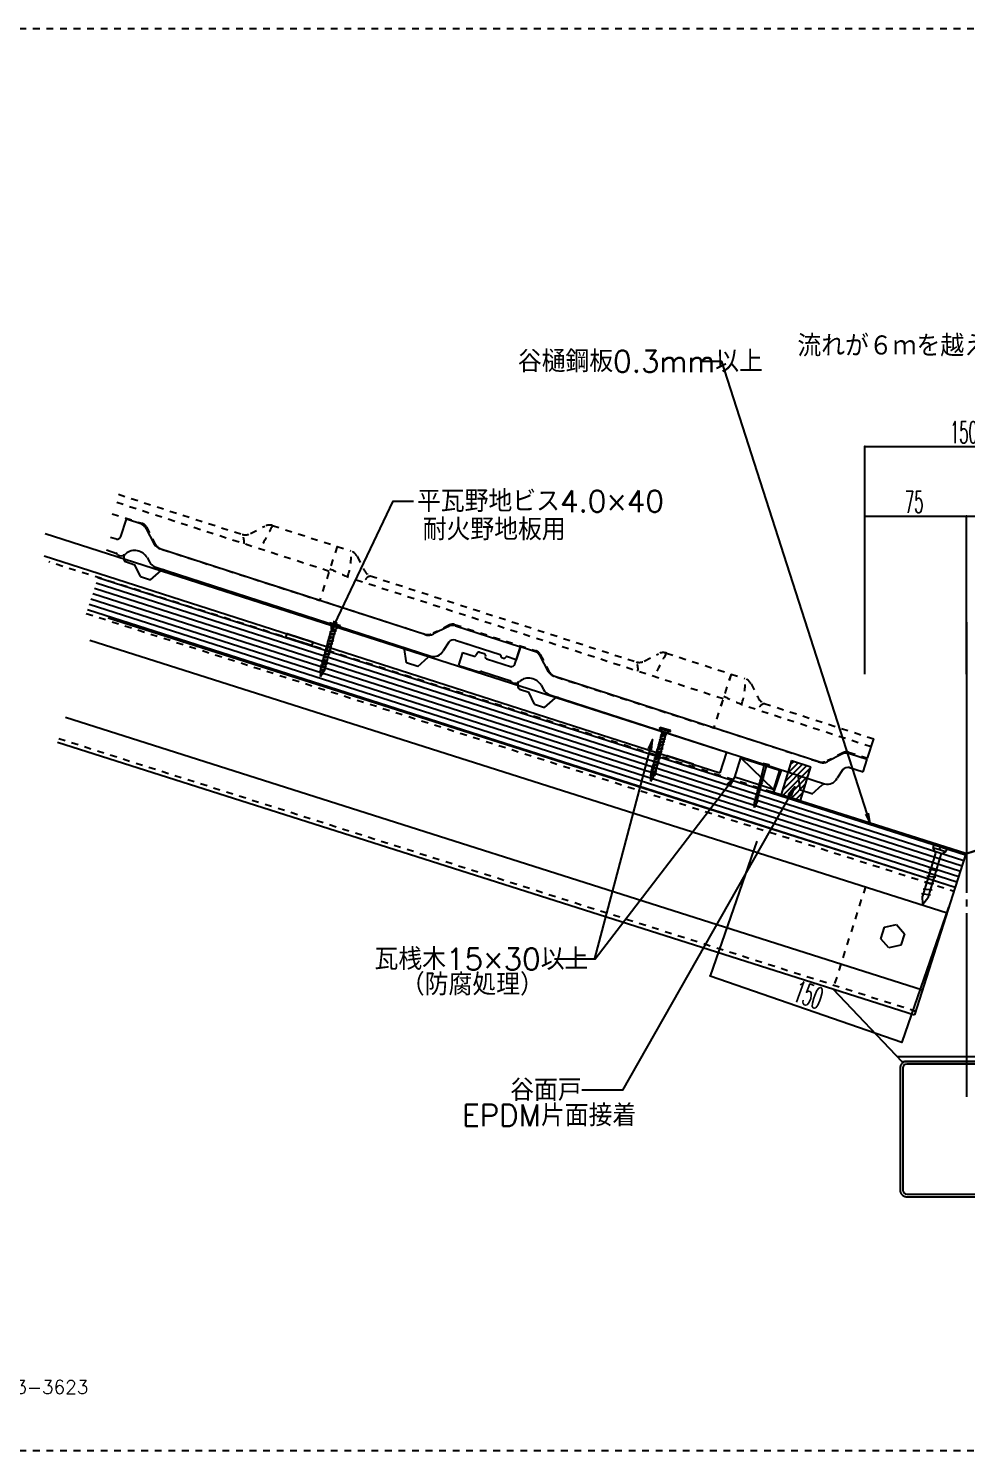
# Model space of a CAD drawing. Extents: x -1727 to 4652, y -2317 to 2357.
# Drawn here: x 1500 to 2193, y -1050 to 0 of the extents above; entities that cross this region are included whole.
import ezdxf

# ---------------------------------------------------------------- set-up
doc = ezdxf.new("R2010")
doc.units = 0
doc.header["$LTSCALE"] = 5
for name, pattern in [('DASHDOT', [43, 40, -1, 1, -1]), ('DASHED2', [3, 2, -1]), ('DOT', [2, 1, -1])]:
    doc.linetypes.add(name, pattern=pattern)
for name, color, linetype in [('0-0', 7, 'CONTINUOUS'), ('0-1', 7, 'CONTINUOUS'), ('0-2', 7, 'CONTINUOUS'), ('0-3', 7, 'CONTINUOUS'), ('0-4', 7, 'CONTINUOUS'), ('0-A', 7, 'CONTINUOUS')]:
    doc.layers.add(name, color=color, linetype=linetype)
doc.styles.get("Standard").update_dxf_attribs({"font": 'txt.shx', "bigfont": 'extfont.shx'})

# ---------------------------------------------------------------- blocks, each defined once
blk = doc.blocks.new('H3')
at = {"layer": '0-1', "color": 7, "linetype": 'CONTINUOUS'}
for p, q in [((2056.9409, -562.1012), (2074.813, -544.2291)), ((2057.1906, -566.0941), (2077.6377, -545.647)), ((2058.8011, -555.9983), (2071.6059, -543.1936)), ((2060.6614, -549.8954), (2068.3987, -542.1581)), ((2062.5216, -543.7926), (2065.1916, -541.1226)), ((2060.4422, -567.0852), (2075.7775, -551.7499)), ((2063.6937, -568.0763), (2073.9172, -557.8528)), ((2066.9452, -569.0674), (2072.057, -563.9557))]:
    blk.add_line(p, q, dxfattribs=at)

msp = doc.modelspace()

# ---------------------------------------------------------------- linework, layer by layer
at = {"layer": '0-1', "color": 3, "linetype": 'CONTINUOUS'}
for p, q in [((1512.1914, -372.8799), (2015.5015, -534.4422)), ((1511.4583, -389.4525), (2010.5868, -549.6683)), ((2015.5265, -534.3642), (2010.6117, -549.5906))]:
    msp.add_line(p, q, dxfattribs=at)
at = {"layer": '0-1', "color": 7, "linetype": 'DOT'}
msp.add_line((2192.2194, -609.3855), (1514.8938, -393.8757), dxfattribs=at)
at = {"layer": '0-1', "color": 4, "linetype": 'CONTINUOUS'}
for p, q in [((1722.1772, -438.9728), (1721.9911, -439.6512)), ((1721.9911, -439.6512), (1730.0355, -441.8576)), ((1730.2216, -441.1791), (1722.1772, -438.9728)), ((1721.4712, -451.8711), (1721.9453, -450.1425)), ((1725.7123, -449.547), (1721.5032, -449.6952)), ((1721.9453, -450.1425), (1721.5032, -449.6952)), ((1722.1357, -449.4481), (1722.6098, -447.7194)), ((1726.3769, -447.124), (1722.1678, -447.2722)), ((1722.6098, -447.7194), (1722.1678, -447.2722)), ((1722.8003, -447.025), (1723.2744, -445.2964)), ((1727.0415, -444.701), (1722.8324, -444.8492)), ((1723.2744, -445.2964), (1722.8324, -444.8492)), ((1723.7647, -443.2155), (1723.3796, -444.6197)), ((1726.6917, -444.0183), (1723.7647, -443.2155)), ((1724.6057, -451.5227), (1725.0628, -449.8565)), ((1725.2703, -449.0997), (1725.7273, -447.4334)), ((1725.2703, -449.0997), (1725.7123, -449.547)), ((1725.9349, -446.6767), (1726.3919, -445.0104)), ((1725.9349, -446.6767), (1726.3769, -447.124)), ((1726.5995, -444.2537), (1727.0415, -444.701)), ((1726.6917, -444.0183), (1726.6211, -444.2756)), ((1730.0355, -441.8576), (1730.2216, -441.1791)), ((1722.3895, -461.6621), (1718.1804, -461.8103)), ((1718.6224, -462.2575), (1718.1804, -461.8103)), ((1718.8129, -461.5631), (1719.287, -459.8345)), ((1723.0541, -459.2391), (1718.845, -459.3873)), ((1719.287, -459.8345), (1718.845, -459.3873)), ((1719.4774, -459.1401), (1719.9516, -457.4115)), ((1723.7186, -456.816), (1719.5095, -456.9642)), ((1719.9516, -457.4115), (1719.5095, -456.9642)), ((1720.142, -456.7171), (1720.6161, -454.9885)), ((1724.3832, -454.393), (1720.1741, -454.5412)), ((1720.6161, -454.9885), (1720.1741, -454.5412)), ((1720.8066, -454.2941), (1721.2807, -452.5655)), ((1725.0478, -451.97), (1720.8387, -452.1182)), ((1721.2807, -452.5655), (1720.8387, -452.1182)), ((1721.2829, -463.6378), (1721.7399, -461.9715)), ((1721.9475, -461.2148), (1722.4045, -459.5485)), ((1721.9475, -461.2148), (1722.3895, -461.6621)), ((1722.612, -458.7918), (1723.069, -457.1255)), ((1722.612, -458.7918), (1723.0541, -459.2391)), ((1723.2766, -456.3688), (1723.7336, -454.7025)), ((1723.2766, -456.3688), (1723.7186, -456.816)), ((1723.9412, -453.9458), (1724.3982, -452.2795)), ((1723.9412, -453.9458), (1724.3832, -454.393)), ((1724.6057, -451.5227), (1725.0478, -451.97)), ((1719.7312, -471.3541), (1715.5221, -471.5023)), ((1715.9641, -471.9496), (1715.5221, -471.5023)), ((1715.8076, -472.5204), (1715.9641, -471.9496)), ((1716.1546, -471.2552), (1716.6287, -469.5266)), ((1720.3958, -468.9311), (1716.1867, -469.0793)), ((1716.6287, -469.5266), (1716.1867, -469.0793)), ((1716.8192, -468.8322), (1717.2933, -467.1036)), ((1721.0603, -466.5081), (1716.8512, -466.6563)), ((1717.2933, -467.1036), (1716.8512, -466.6563)), ((1717.4837, -466.4092), (1717.9578, -464.6806)), ((1721.7249, -464.0851), (1717.5158, -464.2333)), ((1717.9578, -464.6806), (1717.5158, -464.2333)), ((1718.1483, -463.9862), (1718.6224, -462.2575)), ((1718.6246, -473.3299), (1719.0816, -471.6636)), ((1719.2892, -470.9069), (1719.7462, -469.2406)), ((1719.2892, -470.9069), (1719.7312, -471.3541)), ((1719.9537, -468.4838), (1720.4108, -466.8176)), ((1719.9537, -468.4838), (1720.3958, -468.9311)), ((1720.6183, -466.0608), (1721.0753, -464.3946)), ((1720.6183, -466.0608), (1721.0603, -466.5081)), ((1721.2829, -463.6378), (1721.7249, -464.0851)), ((1719.0666, -473.7771), (1715.0552, -473.8675)), ((1715.7649, -474.3469), (1715.0552, -473.8675)), ((1717.4222, -476.2654), (1715.1717, -476.2744)), ((1715.7195, -476.5138), (1715.1717, -476.2744)), ((1715.6662, -478.5761), (1716.837, -476.4929)), ((1715.6662, -478.5761), (1715.7144, -476.5115)), ((1715.7245, -476.0759), (1715.7663, -474.3418)), ((1715.7822, -473.6064), (1715.8076, -472.5204)), ((1717.0948, -476.0342), (1718.1885, -474.0883)), ((1718.6246, -473.3299), (1719.0666, -473.7771)), ((1966.1213, -516.2033), (1965.9353, -516.8818)), ((1965.9353, -516.8818), (1973.9797, -519.0882)), ((1966.0799, -526.6786), (1966.554, -524.95)), ((1970.3211, -524.3546), (1966.112, -524.5028)), ((1966.554, -524.95), (1966.112, -524.5028)), ((1974.1658, -518.4097), (1966.1213, -516.2033)), ((1966.7445, -524.2556), (1967.2186, -522.527)), ((1970.9857, -521.9315), (1966.7765, -522.0797)), ((1967.2186, -522.527), (1966.7765, -522.0797)), ((1967.7089, -520.4461), (1967.3237, -521.8503)), ((1970.6359, -521.2489), (1967.7089, -520.4461)), ((1969.2145, -526.3303), (1969.6715, -524.664)), ((1969.879, -523.9073), (1970.3361, -522.241)), ((1969.879, -523.9073), (1970.3211, -524.3546)), ((1970.5436, -521.4843), (1970.9857, -521.9315)), ((1970.6359, -521.2489), (1970.5653, -521.5062)), ((1973.9797, -519.0882), (1974.1658, -518.4097)), ((1963.4216, -536.3707), (1963.8957, -534.6421)), ((1967.6628, -534.0466), (1963.4537, -534.1948)), ((1963.8957, -534.6421), (1963.4537, -534.1948)), ((1964.0862, -533.9477), (1964.5603, -532.2191)), ((1968.3274, -531.6236), (1964.1183, -531.7718)), ((1964.5603, -532.2191), (1964.1183, -531.7718)), ((1964.7507, -531.5247), (1965.2249, -529.7961)), ((1968.9919, -529.2006), (1964.7828, -529.3488)), ((1965.2249, -529.7961), (1964.7828, -529.3488)), ((1965.4153, -529.1017), (1965.8894, -527.373)), ((1969.6565, -526.7776), (1965.4474, -526.9258)), ((1965.8894, -527.373), (1965.4474, -526.9258)), ((1966.5562, -536.0224), (1967.0132, -534.3561)), ((1967.2208, -533.5994), (1967.6778, -531.9331)), ((1967.2208, -533.5994), (1967.6628, -534.0466)), ((1967.8853, -531.1763), (1968.3424, -529.5101)), ((1967.8853, -531.1763), (1968.3274, -531.6236)), ((1968.5499, -528.7533), (1969.0069, -527.087)), ((1968.5499, -528.7533), (1968.9919, -529.2006)), ((1969.2145, -526.3303), (1969.6565, -526.7776)), ((1960.7633, -546.0628), (1961.2374, -544.3341)), ((1965.0045, -543.7387), (1960.7954, -543.8869)), ((1961.2374, -544.3341), (1960.7954, -543.8869)), ((1961.4279, -543.6398), (1961.902, -541.9111)), ((1965.6691, -541.3157), (1961.46, -541.4639)), ((1961.902, -541.9111), (1961.46, -541.4639)), ((1962.0925, -541.2167), (1962.5666, -539.4881)), ((1966.3337, -538.8927), (1962.1245, -539.0408)), ((1962.5666, -539.4881), (1962.1245, -539.0408)), ((1962.757, -538.7937), (1963.2311, -537.0651)), ((1966.9982, -536.4696), (1962.7891, -536.6178)), ((1963.2311, -537.0651), (1962.7891, -536.6178)), ((1963.8979, -545.7144), (1964.3549, -544.0481)), ((1963.8979, -545.7144), (1964.3399, -546.1617)), ((1964.5625, -543.2914), (1965.0195, -541.6251)), ((1964.5625, -543.2914), (1965.0045, -543.7387)), ((1965.227, -540.8684), (1965.6841, -539.2021)), ((1965.227, -540.8684), (1965.6691, -541.3157)), ((1965.8916, -538.4454), (1966.3486, -536.7791)), ((1965.8916, -538.4454), (1966.3337, -538.8927)), ((1966.5562, -536.0224), (1966.9982, -536.4696)), ((2040.9885, -553.1437), (2043.5856, -543.3871)), ((2042.2292, -542.7554), (2042.3324, -542.3679)), ((2046.62, -543.9241), (2042.2292, -542.7554)), ((2042.3324, -542.3679), (2046.7231, -543.5367)), ((2042.5383, -553.5562), (2045.1354, -543.7997)), ((2043.5856, -543.3871), (2043.1975, -543.0131)), ((2043.5856, -543.3871), (2045.1354, -543.7997)), ((2045.1354, -543.7997), (2045.6581, -543.6681)), ((2046.7231, -543.5367), (2046.62, -543.9241)), ((2063.5018, -540.5769), (2055.8485, -565.685)), ((2063.5018, -540.5769), (2077.7781, -545.1864)), ((2070.1968, -570.0585), (2077.7781, -545.1864)), ((1963.0108, -551.0077), (1958.9993, -551.0981)), ((1959.7091, -551.5775), (1958.9993, -551.0981)), ((1961.3664, -553.496), (1959.1159, -553.5049)), ((1959.6637, -553.7443), (1959.1159, -553.5049)), ((1963.6754, -548.5847), (1959.4663, -548.7329)), ((1959.9083, -549.1802), (1959.4663, -548.7329)), ((1959.6103, -555.8067), (1960.7812, -553.7235)), ((1959.6103, -555.8067), (1959.6585, -553.7421)), ((1959.6687, -553.3065), (1959.7104, -551.5724)), ((1959.7264, -550.837), (1959.7517, -549.751)), ((1959.7517, -549.751), (1959.9083, -549.1802)), ((1960.0987, -548.4858), (1960.5729, -546.7572)), ((1964.3399, -546.1617), (1960.1308, -546.3099)), ((1960.5729, -546.7572), (1960.1308, -546.3099)), ((1961.039, -553.2648), (1962.1326, -551.3189)), ((1962.5688, -550.5605), (1963.0258, -548.8942)), ((1962.5688, -550.5605), (1963.0108, -551.0077)), ((1963.2333, -548.1374), (1963.6904, -546.4712)), ((1963.2333, -548.1374), (1963.6754, -548.5847)), ((2039.9999, -556.3381), (2040.0428, -556.1767)), ((2041.6789, -556.785), (2039.9999, -556.3381)), ((2039.9999, -556.3381), (2040.0647, -556.874)), ((2040.0428, -556.1767), (2041.7218, -556.6236)), ((2040.1718, -555.6923), (2040.2147, -555.5309)), ((2041.8507, -556.1393), (2040.1718, -555.6923)), ((2040.1718, -555.6923), (2040.2366, -556.2282)), ((2040.2147, -555.5309), (2041.8937, -555.9778)), ((2040.3437, -555.0466), (2040.3866, -554.8851)), ((2042.0226, -555.4935), (2040.3437, -555.0466)), ((2040.3437, -555.0466), (2040.4085, -555.5825)), ((2040.3866, -554.8851), (2042.0656, -555.3321)), ((2040.5156, -554.4008), (2042.1945, -554.8477)), ((2040.5156, -554.4008), (2040.5804, -554.9367)), ((2040.6445, -553.9165), (2040.6874, -553.755)), ((2042.3235, -554.3634), (2040.6445, -553.9165)), ((2040.6445, -553.9165), (2040.7093, -554.4524)), ((2040.6874, -553.755), (2042.3664, -554.202)), ((2040.8164, -553.2707), (2040.8593, -553.1093)), ((2042.4954, -553.7177), (2040.8164, -553.2707)), ((2040.8164, -553.2707), (2040.8812, -553.8066)), ((2041.5281, -556.572), (2041.8507, -556.1393)), ((2041.7, -555.9263), (2042.0226, -555.4935)), ((2041.8937, -555.9778), (2041.8507, -556.1393)), ((2041.8719, -555.2805), (2042.1945, -554.8477)), ((2042.0008, -554.7962), (2042.3235, -554.3634)), ((2042.0656, -555.3321), (2042.0226, -555.4935)), ((2042.1727, -554.1504), (2042.4954, -553.7177)), ((2042.3664, -554.202), (2042.3235, -554.3634)), ((2042.5383, -553.5562), (2042.4954, -553.7177)), ((2037.2496, -566.6703), (2037.2925, -566.5089)), ((2038.9285, -567.1172), (2037.2496, -566.6703)), ((2037.2496, -566.6703), (2037.3144, -567.2062)), ((2037.2925, -566.5089), (2038.9715, -566.9558)), ((2037.4215, -566.0246), (2037.4644, -565.8631)), ((2037.4215, -566.0246), (2037.4863, -566.5604)), ((2039.1004, -566.4715), (2037.4215, -566.0246)), ((2037.4644, -565.8631), (2039.1434, -566.31)), ((2037.5933, -565.3788), (2037.6363, -565.2173)), ((2037.5933, -565.3788), (2037.6582, -565.9147)), ((2039.2723, -565.8257), (2037.5933, -565.3788)), ((2037.6363, -565.2173), (2039.3153, -565.6643)), ((2037.7652, -564.733), (2037.8082, -564.5716)), ((2037.7652, -564.733), (2037.83, -565.2689)), ((2039.4442, -565.1799), (2037.7652, -564.733)), ((2037.8082, -564.5716), (2039.4872, -565.0185)), ((2037.9371, -564.0873), (2037.9801, -563.9258)), ((2039.6161, -564.5342), (2037.9371, -564.0873)), ((2037.9371, -564.0873), (2038.0019, -564.6232)), ((2037.9801, -563.9258), (2039.6591, -564.3727)), ((2038.109, -563.4415), (2038.152, -563.2801)), ((2039.788, -563.8884), (2038.109, -563.4415)), ((2038.109, -563.4415), (2038.1738, -563.9774)), ((2038.152, -563.2801), (2039.831, -563.727)), ((2038.2809, -562.7957), (2038.3239, -562.6343)), ((2039.9599, -563.2427), (2038.2809, -562.7957)), ((2038.2809, -562.7957), (2038.3457, -563.3316)), ((2038.3239, -562.6343), (2040.0029, -563.0812)), ((2038.4528, -562.15), (2038.4958, -561.9885)), ((2040.1318, -562.5969), (2038.4528, -562.15)), ((2038.4528, -562.15), (2038.5176, -562.6859)), ((2038.4958, -561.9885), (2040.1748, -562.4355)), ((2038.6247, -561.5042), (2038.6677, -561.3428)), ((2040.3037, -561.9511), (2038.6247, -561.5042)), ((2038.6247, -561.5042), (2038.6895, -562.0401)), ((2038.6677, -561.3428), (2040.3467, -561.7897)), ((2038.7778, -566.9042), (2039.1004, -566.4715)), ((2038.7966, -560.8584), (2038.8396, -560.697)), ((2040.4756, -561.3054), (2038.7966, -560.8584)), ((2038.7966, -560.8584), (2038.8614, -561.3943)), ((2038.8396, -560.697), (2040.5186, -561.1439)), ((2038.9715, -566.9558), (2038.9285, -567.1172)), ((2038.9497, -566.2585), (2039.2723, -565.8257)), ((2038.9685, -560.2127), (2039.0115, -560.0512)), ((2038.9685, -560.2127), (2039.0333, -560.7486)), ((2040.6475, -560.6596), (2038.9685, -560.2127)), ((2039.0115, -560.0512), (2040.6905, -560.4982)), ((2039.1434, -566.31), (2039.1004, -566.4715)), ((2039.1216, -565.6127), (2039.4442, -565.1799)), ((2039.1404, -559.5669), (2039.1834, -559.4055)), ((2040.8194, -560.0138), (2039.1404, -559.5669)), ((2039.1404, -559.5669), (2039.2052, -560.1028)), ((2039.1834, -559.4055), (2040.8624, -559.8524)), ((2039.3153, -565.6643), (2039.2723, -565.8257)), ((2039.2935, -564.9669), (2039.6161, -564.5342)), ((2039.3123, -558.9212), (2039.3553, -558.7597)), ((2039.3123, -558.9212), (2039.3771, -559.457)), ((2040.9913, -559.3681), (2039.3123, -558.9212)), ((2039.3553, -558.7597), (2041.0342, -559.2066)), ((2039.4872, -565.0185), (2039.4442, -565.1799)), ((2039.4654, -564.3212), (2039.788, -563.8884)), ((2039.4842, -558.2754), (2039.5272, -558.1139)), ((2041.1632, -558.7223), (2039.4842, -558.2754)), ((2039.4842, -558.2754), (2039.549, -558.8113)), ((2039.5272, -558.1139), (2041.2061, -558.5609)), ((2039.6591, -564.3727), (2039.6161, -564.5342)), ((2039.6373, -563.6754), (2039.9599, -563.2427)), ((2039.6561, -557.6296), (2039.6991, -557.4682)), ((2041.3351, -558.0766), (2039.6561, -557.6296)), ((2039.6561, -557.6296), (2039.7209, -558.1655)), ((2039.6991, -557.4682), (2041.378, -557.9151)), ((2039.831, -563.727), (2039.788, -563.8884)), ((2039.8092, -563.0297), (2040.1318, -562.5969)), ((2039.828, -556.9839), (2039.8709, -556.8224)), ((2041.507, -557.4308), (2039.828, -556.9839)), ((2039.828, -556.9839), (2039.8928, -557.5198)), ((2039.8709, -556.8224), (2041.5499, -557.2693)), ((2040.0029, -563.0812), (2039.9599, -563.2427)), ((2039.981, -562.3839), (2040.3037, -561.9511)), ((2040.1748, -562.4355), (2040.1318, -562.5969)), ((2040.1529, -561.7381), (2040.4756, -561.3054)), ((2040.3467, -561.7897), (2040.3037, -561.9511)), ((2040.3248, -561.0924), (2040.6475, -560.6596)), ((2040.5186, -561.1439), (2040.4756, -561.3054)), ((2040.4967, -560.4466), (2040.8194, -560.0138)), ((2040.6905, -560.4982), (2040.6475, -560.6596)), ((2040.6686, -559.8008), (2040.9913, -559.3681)), ((2040.8624, -559.8524), (2040.8194, -560.0138)), ((2040.8405, -559.1551), (2041.1632, -558.7223)), ((2041.0342, -559.2066), (2040.9913, -559.3681)), ((2041.0124, -558.5093), (2041.3351, -558.0766)), ((2041.2061, -558.5609), (2041.1632, -558.7223)), ((2041.1843, -557.8635), (2041.507, -557.4308)), ((2041.378, -557.9151), (2041.3351, -558.0766)), ((2041.3562, -557.2178), (2041.6789, -556.785)), ((2041.5499, -557.2693), (2041.507, -557.4308)), ((2041.7218, -556.6236), (2041.6789, -556.785)), ((2055.8485, -565.685), (2070.1968, -570.0585)), ((2036.2289, -570.3749), (2035.8917, -571.6417)), ((2035.8917, -571.6417), (2035.8974, -575.1273)), ((2037.6352, -572.1058), (2035.8974, -575.1273)), ((2035.8974, -575.1273), (2036.6016, -572.4818)), ((2036.2289, -570.3749), (2037.9724, -570.839)), ((2036.3901, -569.8991), (2036.4331, -569.7377)), ((2038.0691, -570.3461), (2036.3901, -569.8991)), ((2036.3901, -569.8991), (2036.4549, -570.435)), ((2036.4331, -569.7377), (2038.112, -570.1846)), ((2036.562, -569.2534), (2036.605, -569.0919)), ((2038.241, -569.7003), (2036.562, -569.2534)), ((2036.562, -569.2534), (2036.6268, -569.7893)), ((2036.605, -569.0919), (2038.2839, -569.5389)), ((2036.7339, -568.6076), (2036.7768, -568.4462)), ((2038.4129, -569.0545), (2036.7339, -568.6076)), ((2036.7339, -568.6076), (2036.7987, -569.1435)), ((2036.7768, -568.4462), (2038.4558, -568.8931)), ((2036.9058, -567.9618), (2036.9487, -567.8004)), ((2038.5848, -568.4088), (2036.9058, -567.9618)), ((2036.9058, -567.9618), (2036.9706, -568.4977)), ((2036.9487, -567.8004), (2038.6277, -568.2473)), ((2037.0777, -567.3161), (2037.1206, -567.1546)), ((2038.7566, -567.763), (2037.0777, -567.3161)), ((2037.0777, -567.3161), (2037.1425, -567.852)), ((2037.1206, -567.1546), (2038.7996, -567.6016)), ((2037.9724, -570.839), (2037.6352, -572.1058)), ((2037.7464, -570.7788), (2038.0691, -570.3461)), ((2037.9183, -570.133), (2038.241, -569.7003)), ((2038.112, -570.1846), (2038.0691, -570.3461)), ((2038.0902, -569.4873), (2038.4129, -569.0545)), ((2038.2839, -569.5389), (2038.241, -569.7003)), ((2038.2621, -568.8415), (2038.5848, -568.4088)), ((2038.4558, -568.8931), (2038.4129, -569.0545)), ((2038.434, -568.1958), (2038.7566, -567.763)), ((2038.6277, -568.2473), (2038.5848, -568.4088)), ((2038.6059, -567.55), (2038.9285, -567.1172)), ((2038.7996, -567.6016), (2038.7566, -567.763))]:
    msp.add_line(p, q, dxfattribs=at)
at = {"layer": '0-1', "color": 4, "linetype": 'DASHDOT'}
msp.add_line((2192.7171, -438.2478), (2192.7171, -788.7978), dxfattribs=at)
at = {"layer": '0-1', "color": 7, "linetype": 'CONTINUOUS'}
msp.add_line((2026.0366, -538.5134), (2050.0751, -561.9046), dxfattribs=at)
at = {"layer": '0-1', "color": 6, "linetype": 'CONTINUOUS'}
for p, q in [((2038.8985, -542.4758), (2038.8098, -542.7624)), ((2055.42, -547.9036), (2038.8098, -542.7624)), ((2055.8046, -547.7086), (2038.8985, -542.4758)), ((2055.42, -547.9036), (2049.7789, -564.2589)), ((2055.8046, -547.7086), (2050.1628, -564.0658)), ((2192.2194, -609.3855), (2049.7789, -564.2589)), ((2192.2194, -609.0708), (2050.1628, -564.0658)), ((2192.2194, -609.0708), (2334.2886, -564.054)), ((2192.2194, -609.3855), (2334.6655, -564.2492))]:
    msp.add_line(p, q, dxfattribs=at)
at = {"layer": '0-1', "color": 7, "linetype": 'CONTINUOUS'}
for points in [[(1709.0286, -455.6451), (1689.9655, -449.5954), (1690.873, -446.736), (1709.9361, -452.7856), (1709.0286, -455.6451)], [(1989.8864, -545.8071), (1970.8233, -539.7575), (1971.7307, -536.898), (1990.7938, -542.9477), (1989.8864, -545.8071)]]:
    msp.add_lwpolyline(points, close=True, dxfattribs=at)
at = {"layer": '0-1', "color": 3, "linetype": 'CONTINUOUS'}
msp.add_lwpolyline([(2050.0751, -561.9046), (2021.4878, -552.807), (2026.0366, -538.5134), (2054.6239, -547.6109), (2050.0751, -561.9046)], close=True, dxfattribs=at)
at = {"layer": '0-1', "color": 4, "linetype": 'CONTINUOUS'}
for centre, radius, start, end in [((1720.0015, -442.8646), 3.7795, 354.673, 418.2365), ((1722.4524, -451.1914), 1.7719, 98.4296, 122.389), ((1722.2068, -450.2087), 0.2698, 102.8219, 165.7786), ((1722.1248, -428.6985), 21.2472, 270.0596, 273.7772), ((1723.1169, -448.7684), 1.7719, 98.4296, 122.389), ((1723.6171, -469.5446), 20.1563, 89.8681, 94.0525), ((1722.8713, -447.7857), 0.2698, 102.8219, 165.7786), ((1722.7894, -426.2755), 21.2472, 270.0596, 273.7772), ((1723.7815, -446.3454), 1.7719, 98.4296, 122.389), ((1724.2816, -467.1215), 20.1563, 89.8681, 94.0525), ((1723.5359, -445.3627), 0.2698, 102.8219, 165.7786), ((1723.4539, -423.8525), 21.2472, 270.0596, 273.7772), ((1724.9462, -464.6985), 20.1563, 89.8681, 94.0525), ((1724.7678, -468.4991), 18.641, 89.2713, 93.8242), ((1723.5937, -435.2886), 14.0999, 270.2834, 275.7475), ((1725.4323, -466.0761), 18.641, 89.2713, 93.8242), ((1724.2583, -432.8656), 14.0999, 270.2834, 275.7475), ((1726.0969, -463.6531), 18.641, 89.2713, 93.8242), ((1724.9229, -430.4426), 14.0999, 270.2834, 275.7475), ((1724.9797, -448.8457), 1.0142, 271.419, 316.2504), ((1724.9561, -448.9878), 0.3335, 278.5545, 340.3969), ((1725.6443, -446.4227), 1.0142, 271.419, 316.2504), ((1725.6207, -446.5648), 0.3335, 278.5545, 340.3969), ((1726.3089, -443.9996), 1.0142, 271.419, 316.2504), ((1726.2853, -444.1418), 0.3335, 278.5545, 340.3969), ((1730.1073, -445.6364), 3.7795, 91.0883, 154.6518), ((1719.1295, -463.3065), 1.7719, 98.4296, 122.389), ((1719.7941, -460.8835), 1.7719, 98.4296, 122.389), ((1720.2942, -481.6596), 20.1563, 89.8681, 94.0525), ((1719.5485, -459.9008), 0.2698, 102.8219, 165.7786), ((1719.4665, -438.3906), 21.2472, 270.0596, 273.7772), ((1720.4586, -458.4605), 1.7719, 98.4296, 122.389), ((1720.9588, -479.2366), 20.1563, 89.8681, 94.0525), ((1720.2131, -457.4778), 0.2698, 102.8219, 165.7786), ((1720.1311, -435.9675), 21.2472, 270.0596, 273.7772), ((1721.1232, -456.0374), 1.7719, 98.4296, 122.389), ((1721.6233, -476.8136), 20.1563, 89.8681, 94.0525), ((1721.4449, -480.6142), 18.641, 89.2713, 93.8242), ((1720.2709, -447.4037), 14.0999, 270.2834, 275.7475), ((1720.8776, -455.0548), 0.2698, 102.8219, 165.7786), ((1720.7956, -433.5445), 21.2472, 270.0596, 273.7772), ((1721.7878, -453.6144), 1.7719, 98.4296, 122.389), ((1722.2879, -474.3906), 20.1563, 89.8681, 94.0525), ((1722.1095, -478.1911), 18.641, 89.2713, 93.8242), ((1720.9354, -444.9807), 14.0999, 270.2834, 275.7475), ((1721.5422, -452.6318), 0.2698, 102.8219, 165.7786), ((1721.4602, -431.1215), 21.2472, 270.0596, 273.7772), ((1722.9525, -471.9676), 20.1563, 89.8681, 94.0525), ((1722.7741, -475.7681), 18.641, 89.2713, 93.8242), ((1721.6, -442.5577), 14.0999, 270.2834, 275.7475), ((1721.6569, -460.9608), 1.0142, 271.419, 316.2504), ((1721.6333, -461.1029), 0.3335, 278.5545, 340.3969), ((1723.4386, -473.3451), 18.641, 89.2713, 93.8242), ((1722.2646, -440.1346), 14.0999, 270.2834, 275.7475), ((1722.3214, -458.5377), 1.0142, 271.419, 316.2504), ((1722.2978, -458.6799), 0.3335, 278.5545, 340.3969), ((1724.1032, -470.9221), 18.641, 89.2713, 93.8242), ((1722.9291, -437.7116), 14.0999, 270.2834, 275.7475), ((1722.986, -456.1147), 1.0142, 271.419, 316.2504), ((1722.9624, -456.2569), 0.3335, 278.5545, 340.3969), ((1723.6506, -453.6917), 1.0142, 271.419, 316.2504), ((1723.627, -453.8339), 0.3335, 278.5545, 340.3969), ((1724.3152, -451.2687), 1.0142, 271.419, 316.2504), ((1724.2916, -451.4108), 0.3335, 278.5545, 340.3969), ((1716.4712, -472.9985), 1.7719, 98.4296, 122.389), ((1716.2256, -472.0159), 0.2698, 102.8219, 165.7786), ((1716.1437, -450.5056), 21.2472, 270.0596, 273.7772), ((1717.1358, -470.5755), 1.7719, 98.4296, 122.389), ((1717.6359, -491.3517), 20.1563, 89.8681, 94.0525), ((1716.8902, -469.5929), 0.2698, 102.8219, 165.7786), ((1716.8082, -448.0826), 21.2472, 270.0596, 273.7772), ((1717.8004, -468.1525), 1.7719, 98.4296, 122.389), ((1718.3005, -488.9287), 20.1563, 89.8681, 94.0525), ((1717.5548, -467.1698), 0.2698, 102.8219, 165.7786), ((1717.4728, -445.6596), 21.2472, 270.0596, 273.7772), ((1718.4649, -465.7295), 1.7719, 98.4296, 122.389), ((1718.9651, -486.5057), 20.1563, 89.8681, 94.0525), ((1718.7866, -490.3062), 18.641, 89.2713, 93.8242), ((1717.6126, -457.0958), 14.0999, 270.2834, 275.7475), ((1718.2193, -464.7468), 0.2698, 102.8219, 165.7786), ((1718.1374, -443.2366), 21.2472, 270.0596, 273.7772), ((1719.6296, -484.0826), 20.1563, 89.8681, 94.0525), ((1719.4512, -487.8832), 18.641, 89.2713, 93.8242), ((1718.2771, -454.6727), 14.0999, 270.2834, 275.7475), ((1718.8839, -462.3238), 0.2698, 102.8219, 165.7786), ((1718.8019, -440.8136), 21.2472, 270.0596, 273.7772), ((1720.1158, -485.4602), 18.641, 89.2713, 93.8242), ((1718.9417, -452.2497), 14.0999, 270.2834, 275.7475), ((1718.9986, -470.6528), 1.0142, 271.419, 316.2504), ((1718.975, -470.795), 0.3335, 278.5545, 340.3969), ((1720.7803, -483.0372), 18.641, 89.2713, 93.8242), ((1719.6063, -449.8267), 14.0999, 270.2834, 275.7475), ((1719.6632, -468.2298), 1.0142, 271.419, 316.2504), ((1719.6396, -468.3719), 0.3335, 278.5545, 340.3969), ((1720.3277, -465.8068), 1.0142, 271.419, 316.2504), ((1720.3041, -465.9489), 0.3335, 278.5545, 340.3969), ((1720.9923, -463.3838), 1.0142, 271.419, 316.2504), ((1720.9687, -463.5259), 0.3335, 278.5545, 340.3969), ((1715.9993, -475.3537), 1.7607, 97.0428, 122.4271), ((1715.9284, -477.5132), 1.4517, 98.0744, 121.4175), ((1716.0505, -477.8407), 1.3709, 82.0424, 104.2136), ((1716.2275, -479.5049), 3.4656, 87.9216, 98.3444), ((1716.0264, -474.4132), 0.2698, 103.8304, 165.7786), ((1716.5069, -462.8777), 10.7529, 266.1421, 272.7229), ((1711.1168, -248.4028), 225.8005, 271.2295, 271.4622), ((1716.6215, -471.4944), 5.0032, 265.6303, 272.4694), ((1716.5649, -459.9077), 16.1352, 269.2481, 272.6954), ((1716.5662, -474.9295), 1.5866, 279.8293, 302.652), ((1718.1221, -492.7292), 18.641, 89.2713, 93.8242), ((1716.948, -459.5188), 14.0999, 270.2834, 275.7475), ((1796.2808, -443.8042), 85.2785, 202.1994, 202.374), ((1718.334, -473.0758), 1.0142, 271.419, 316.2504), ((1718.3104, -473.218), 0.3335, 278.5545, 340.3969), ((1963.9457, -520.0952), 3.7795, 354.673, 418.2365), ((1967.0611, -525.999), 1.7719, 98.4296, 122.389), ((1966.8155, -525.0163), 0.2698, 102.8219, 165.7786), ((1966.7335, -503.5061), 21.2472, 270.0596, 273.7772), ((1967.7257, -523.576), 1.7719, 98.4296, 122.389), ((1968.2258, -544.3521), 20.1563, 89.8681, 94.0525), ((1967.4801, -522.5933), 0.2698, 102.8219, 165.7786), ((1967.3981, -501.083), 21.2472, 270.0596, 273.7772), ((1968.8904, -541.9291), 20.1563, 89.8681, 94.0525), ((1969.3765, -543.3067), 18.641, 89.2713, 93.8242), ((1968.2024, -510.0962), 14.0999, 270.2834, 275.7475), ((1970.0411, -540.8836), 18.641, 89.2713, 93.8242), ((1968.867, -507.6732), 14.0999, 270.2834, 275.7475), ((1969.5885, -523.6532), 1.0142, 271.419, 316.2504), ((1969.5649, -523.7954), 0.3335, 278.5545, 340.3969), ((1970.253, -521.2302), 1.0142, 271.419, 316.2504), ((1970.2294, -521.3724), 0.3335, 278.5545, 340.3969), ((1974.0515, -522.867), 3.7795, 91.0883, 154.6518), ((1964.4028, -535.691), 1.7719, 98.4296, 122.389), ((1964.1572, -534.7084), 0.2698, 102.8219, 165.7786), ((1964.0752, -513.1981), 21.2472, 270.0596, 273.7772), ((1965.0674, -533.268), 1.7719, 98.4296, 122.389), ((1965.5675, -554.0442), 20.1563, 89.8681, 94.0525), ((1964.8218, -532.2853), 0.2698, 102.8219, 165.7786), ((1964.7398, -510.7751), 21.2472, 270.0596, 273.7772), ((1965.732, -530.845), 1.7719, 98.4296, 122.389), ((1966.2321, -551.6212), 20.1563, 89.8681, 94.0525), ((1965.4864, -529.8623), 0.2698, 102.8219, 165.7786), ((1965.4044, -508.3521), 21.2472, 270.0596, 273.7772), ((1966.3965, -528.422), 1.7719, 98.4296, 122.389), ((1966.8967, -549.1982), 20.1563, 89.8681, 94.0525), ((1966.7182, -552.9987), 18.641, 89.2713, 93.8242), ((1965.5442, -519.7882), 14.0999, 270.2834, 275.7475), ((1966.1509, -527.4393), 0.2698, 102.8219, 165.7786), ((1966.069, -505.9291), 21.2472, 270.0596, 273.7772), ((1967.5612, -546.7751), 20.1563, 89.8681, 94.0525), ((1967.3828, -550.5757), 18.641, 89.2713, 93.8242), ((1966.2087, -517.3652), 14.0999, 270.2834, 275.7475), ((1968.0474, -548.1527), 18.641, 89.2713, 93.8242), ((1966.8733, -514.9422), 14.0999, 270.2834, 275.7475), ((1966.9302, -533.3453), 1.0142, 271.419, 316.2504), ((1966.9066, -533.4875), 0.3335, 278.5545, 340.3969), ((1968.7119, -545.7297), 18.641, 89.2713, 93.8242), ((1967.5379, -512.5192), 14.0999, 270.2834, 275.7475), ((1967.5947, -530.9223), 1.0142, 271.419, 316.2504), ((1967.5712, -531.0644), 0.3335, 278.5545, 340.3969), ((1968.2593, -528.4993), 1.0142, 271.419, 316.2504), ((1968.2357, -528.6414), 0.3335, 278.5545, 340.3969), ((1968.9239, -526.0763), 1.0142, 271.419, 316.2504), ((1968.9003, -526.2184), 0.3335, 278.5545, 340.3969), ((1961.7445, -545.3831), 1.7719, 98.4296, 122.389), ((1961.4989, -544.4004), 0.2698, 102.8219, 165.7786), ((1961.417, -522.8902), 21.2472, 270.0596, 273.7772), ((1962.4091, -542.9601), 1.7719, 98.4296, 122.389), ((1962.9092, -563.7362), 20.1563, 89.8681, 94.0525), ((1962.1635, -541.9774), 0.2698, 102.8219, 165.7786), ((1962.0815, -520.4672), 21.2472, 270.0596, 273.7772), ((1963.0737, -540.5371), 1.7719, 98.4296, 122.389), ((1963.5738, -561.3132), 20.1563, 89.8681, 94.0525), ((1962.2213, -531.9033), 14.0999, 270.2834, 275.7475), ((1962.8281, -539.5544), 0.2698, 102.8219, 165.7786), ((1962.7461, -518.0441), 21.2472, 270.0596, 273.7772), ((1963.7382, -538.114), 1.7719, 98.4296, 122.389), ((1964.2384, -558.8902), 20.1563, 89.8681, 94.0525), ((1964.0599, -562.6908), 18.641, 89.2713, 93.8242), ((1962.8859, -529.4803), 14.0999, 270.2834, 275.7475), ((1963.4926, -537.1314), 0.2698, 102.8219, 165.7786), ((1963.4107, -515.6211), 21.2472, 270.0596, 273.7772), ((1964.9029, -556.4672), 20.1563, 89.8681, 94.0525), ((1964.7245, -560.2678), 18.641, 89.2713, 93.8242), ((1963.5504, -527.0573), 14.0999, 270.2834, 275.7475), ((1963.5837, -545.6025), 0.3335, 278.5545, 340.3969), ((1965.3891, -557.8447), 18.641, 89.2713, 93.8242), ((1964.215, -524.6343), 14.0999, 270.2834, 275.7475), ((1964.2719, -543.0374), 1.0142, 271.419, 316.2504), ((1964.2483, -543.1795), 0.3335, 278.5545, 340.3969), ((1966.0536, -555.4217), 18.641, 89.2713, 93.8242), ((1964.8796, -522.2113), 14.0999, 270.2834, 275.7475), ((1964.9365, -540.6143), 1.0142, 271.419, 316.2504), ((1964.9129, -540.7565), 0.3335, 278.5545, 340.3969), ((1965.601, -538.1913), 1.0142, 271.419, 316.2504), ((1965.5774, -538.3335), 0.3335, 278.5545, 340.3969), ((1966.2656, -535.7683), 1.0142, 271.419, 316.2504), ((1966.242, -535.9105), 0.3335, 278.5545, 340.3969), ((1959.9435, -552.5843), 1.7607, 97.0428, 122.4271), ((1959.8726, -554.7438), 1.4517, 98.0744, 121.4175), ((1960.4154, -550.2291), 1.7719, 98.4296, 122.389), ((1959.9946, -555.0713), 1.3709, 82.0424, 104.2136), ((1960.1716, -556.7354), 3.4656, 87.9216, 98.3444), ((1959.9706, -551.6438), 0.2698, 103.8304, 165.7786), ((1960.4511, -540.1083), 10.7529, 266.1421, 272.7229), ((1955.061, -325.6333), 225.8005, 271.2295, 271.4622), ((1960.1698, -549.2465), 0.2698, 102.8219, 165.7786), ((1960.0878, -527.7362), 21.2472, 270.0596, 273.7772), ((1961.08, -547.8061), 1.7719, 98.4296, 122.389), ((1961.5801, -568.5823), 20.1563, 89.8681, 94.0525), ((1960.5656, -548.725), 5.0032, 265.6303, 272.4694), ((1960.5091, -537.1382), 16.1352, 269.2481, 272.6954), ((1960.8344, -546.8234), 0.2698, 102.8219, 165.7786), ((1960.7524, -525.3132), 21.2472, 270.0596, 273.7772), ((1960.5103, -552.1601), 1.5866, 279.8293, 302.652), ((1962.2447, -566.1593), 20.1563, 89.8681, 94.0525), ((1962.0662, -569.9598), 18.641, 89.2713, 93.8242), ((1960.8922, -536.7493), 14.0999, 270.2834, 275.7475), ((2040.225, -521.0347), 85.2785, 202.1994, 202.374), ((1962.7308, -567.5368), 18.641, 89.2713, 93.8242), ((1961.5567, -534.3263), 14.0999, 270.2834, 275.7475), ((1963.3954, -565.1138), 18.641, 89.2713, 93.8242), ((1962.2782, -550.3064), 1.0142, 271.419, 316.2504), ((1962.2546, -550.4486), 0.3335, 278.5545, 340.3969), ((1962.9427, -547.8834), 1.0142, 271.419, 316.2504), ((1962.9192, -548.0255), 0.3335, 278.5545, 340.3969), ((1963.6073, -545.4604), 1.0142, 271.419, 316.2504), ((2035.1999, -572.9462), 1.4766, 18.3345, 62.0663), ((2037.6067, -573.6362), 1.5307, 88.9325, 131.0434)]:
    msp.add_arc(centre, radius, start, end, dxfattribs=at)
at = {"layer": '0-2', "color": 2, "linetype": 'DOT'}
for p, q in [((1566.3093, -343.9837), (1657.4904, -373.4892)), ((1722.0053, -400.873), (1564.4032, -349.8742)), ((1561.6886, -358.2633), (1583.5376, -365.3334)), ((1663.7877, -372.9383), (1674.3184, -367.4957)), ((1680.1184, -367.0439), (1727.8647, -382.4942)), ((1586.9523, -367.9945), (1593.4946, -380.7965)), ((1598.6307, -384.662), (1714.98, -422.3117)), ((1727.8634, -382.4981), (1714.98, -422.3117)), ((1727.8634, -382.4981), (1714.98, -422.3117)), ((1727.8634, -382.4981), (1737.9631, -385.7663)), ((1742.6033, -389.7337), (1747.3994, -399.1993)), ((2012.9622, -495.0244), (1738.7842, -406.3026)), ((1752.2874, -404.1647), (1948.4473, -467.6405)), ((1792.0356, -447.2463), (1714.98, -422.3117)), ((1810.791, -440.427), (1798.7177, -446.5969)), ((1814.6475, -440.1188), (1874.4945, -459.4848)), ((1954.7446, -467.0897), (1965.2753, -461.647)), ((1971.0753, -461.1953), (2018.8216, -476.6456)), ((1877.9092, -462.1459), (1884.4515, -474.9479)), ((1889.5876, -478.8134), (2005.937, -516.4631)), ((2018.8203, -476.6495), (2005.937, -516.4631)), ((2018.8764, -476.6897), (2005.993, -516.5033)), ((2018.8764, -476.6897), (2028.9761, -479.9579)), ((2033.6163, -483.9253), (2038.4124, -493.3909)), ((2122.3135, -530.4317), (2029.7972, -500.4941)), ((2043.3004, -498.3563), (2124.2197, -524.5412)), ((2083.0485, -541.4379), (2005.993, -516.5033)), ((2101.804, -534.6186), (2089.7307, -540.7885)), ((2105.6605, -534.3104), (2119.5989, -538.8207))]:
    msp.add_line(p, q, dxfattribs=at)
at = {"layer": '0-2', "color": 2, "linetype": 'CONTINUOUS'}
for p, q in [((1568.0647, -375.1522), (1572.1785, -362.439)), ((1583.4578, -366.0889), (1572.1785, -362.439)), ((1560.4978, -375.545), (1565.6407, -377.2092)), ((1586.6232, -368.9331), (1592.7478, -380.8484)), ((1557.4116, -385.0821), (1565.0782, -387.5629)), ((1570.5361, -392.5347), (1570.5084, -388.0963)), ((1793.3074, -447.6513), (1596.932, -384.1057)), ((1571.4498, -393.6482), (1578.5075, -395.932)), ((1582.5265, -404.7712), (1578.5075, -395.932)), ((1587.5554, -390.6851), (1589.2346, -393.8554)), ((1593.9149, -397.843), (1796.9325, -463.5379)), ((1582.5265, -404.7712), (1590.0977, -407.2211)), ((1590.0977, -407.2211), (1597.8914, -400.2499)), ((1793.3074, -447.6513), (1680.1634, -411.0388)), ((1675.8535, -424.3577), (1796.9325, -463.5379)), ((1809.5257, -441.7178), (1799.1371, -447.0722)), ((1809.5257, -441.7178), (1799.1371, -447.0722)), ((1815.3555, -441.0477), (1863.1593, -456.5166)), ((1815.3555, -441.0477), (1828.381, -445.2626)), ((1779.1414, -468.3054), (1777.3753, -457.1256)), ((1779.1414, -468.3054), (1777.3753, -457.1256)), ((1810.3951, -453.0713), (1806.1779, -459.4545)), ((1810.3951, -453.0713), (1806.1779, -459.4545)), ((1815.2808, -451.5624), (1848.1682, -462.2045)), ((1815.2808, -451.5624), (1825.2939, -454.8026)), ((1820.5134, -460.7104), (1817.4701, -470.1151)), ((1820.5134, -460.7104), (1829.0807, -463.4827)), ((1831.7571, -460.8598), (1830.3576, -462.9576)), ((1833.0723, -460.4609), (1836.5059, -461.572)), ((1859.0776, -469.3438), (1863.1915, -456.6306)), ((1863.1915, -456.6306), (1860.1401, -466.0603)), ((1874.4708, -460.2805), (1863.1915, -456.6306)), ((1787.5379, -471.0224), (1779.1414, -468.3054)), ((1787.5379, -471.0224), (1779.1414, -468.3054)), ((1787.4678, -471.0857), (1795.1305, -464.1684)), ((1787.4678, -471.0857), (1795.1305, -464.1684)), ((1817.6091, -470.2508), (1832.4944, -475.0675)), ((1837.3232, -462.6609), (1837.2749, -464.0861)), ((1838.1071, -465.3992), (1856.6537, -471.4008)), ((1848.761, -462.9322), (1848.7438, -463.6466)), ((1850.828, -465.1231), (1849.4677, -464.6829)), ((1852.3305, -464.1554), (1851.9715, -464.6911)), ((1860.1401, -466.0603), (1852.9805, -463.7435)), ((1877.6362, -463.1247), (1883.7607, -475.04)), ((1834.6755, -474.8246), (1856.0912, -481.7545)), ((1861.549, -486.7263), (1861.5213, -482.2879)), ((2084.3204, -541.8429), (1887.945, -478.2973)), ((1862.4628, -487.8398), (1869.5205, -490.1236)), ((1873.5395, -498.9627), (1869.5205, -490.1236)), ((1878.5684, -484.8767), (1880.2476, -488.047)), ((1884.9279, -492.0346), (2087.9455, -557.7295)), ((1873.5395, -498.9627), (1881.1107, -501.4127)), ((1881.1107, -501.4127), (1888.9044, -494.4415)), ((2119.5989, -538.8207), (2124.2197, -524.5412)), ((2106.3685, -535.2393), (2119.3939, -539.4542)), ((2100.5387, -535.9094), (2090.1501, -541.2638)), ((2106.2938, -545.754), (2116.3069, -548.9942)), ((2116.3069, -548.9942), (2119.3939, -539.4542)), ((2070.1544, -562.497), (2068.3883, -551.3172)), ((2101.4081, -547.2629), (2097.1909, -553.6461)), ((2078.5509, -565.214), (2070.1544, -562.497)), ((2078.4807, -565.2773), (2086.1435, -558.36))]:
    msp.add_line(p, q, dxfattribs=at)
for centre, radius, start, end in [((1579.9315, -373.1977), 7.9354, 29.6824, 63.6165), ((1565.4857, -374.3132), 2.712, 257.7564, 341.9798), ((1563.8326, -388.9154), 1.6842, 21.7381, 63.0674), ((1567.7556, -385.6895), 3.5119, 227.81, 257.2119), ((1568.2697, -384.248), 5.0383, 256.6966, 310.5454), ((1577.982, -394.7218), 9.2519, 74.9887, 134.0888), ((1578.1144, -396.8085), 11.2529, 32.9671, 78.3935), ((1599.3915, -376.6302), 7.8698, 212.4123, 251.7881), ((1571.878, -392.3324), 1.3571, 188.5707, 251.969), ((1596.3926, -390.1944), 8.0399, 207.0879, 252.0508), ((1599.4304, -402.4853), 2.7139, 72.1397, 124.5452), ((1813.2855, -448.7323), 7.9586, 74.9239, 118.1913), ((1813.2855, -448.7323), 7.9586, 74.9239, 118.1913), ((1795.4929, -440.1033), 7.8561, 253.8523, 280.4558), ((1795.4929, -440.1033), 7.8561, 253.8523, 280.4558), ((1795.4678, -439.9451), 8.0162, 280.4271, 297.2412), ((1795.4678, -439.9451), 8.0162, 280.4271, 297.2412), ((1814.1251, -456.4846), 5.0561, 76.7865, 137.5379), ((1814.1251, -456.4846), 5.0561, 76.7865, 137.5379), ((1799.0106, -455.699), 8.0916, 255.1595, 332.3465), ((1799.0106, -455.699), 8.0916, 255.1595, 332.3465), ((1832.7552, -461.7755), 1.3545, 76.7656, 137.4645), ((1835.9778, -462.8183), 1.3545, 6.6731, 67.3766), ((1870.9445, -467.3893), 7.9354, 29.6824, 63.6165), ((1795.9714, -465.2342), 1.3576, 72.1538, 128.2727), ((1795.9714, -465.2342), 1.3576, 72.1538, 128.2727), ((1829.2877, -462.1239), 1.3563, 261.4625, 322.0754), ((1838.6274, -464.1492), 1.354, 177.3309, 247.4026), ((1847.8595, -463.0399), 0.9079, 6.814, 69.7646), ((1849.9262, -463.5992), 1.1833, 182.2974, 247.0955), ((1851.0457, -463.9701), 1.1734, 259.3059, 322.0876), ((1853.0421, -464.7132), 0.9034, 76.7533, 139.8914), ((1856.4987, -468.5048), 2.712, 257.7564, 341.9798), ((1832.8877, -473.7331), 1.3912, 252.6296, 299.5733), ((1834.261, -476.1611), 1.3994, 72.7716, 119.4275), ((1854.8456, -483.107), 1.6842, 21.7381, 63.0674), ((1858.7686, -479.8811), 3.5119, 227.81, 257.2119), ((1859.2826, -478.4395), 5.0383, 256.6966, 310.5454), ((1868.995, -488.9133), 9.2519, 74.9887, 134.0888), ((1869.1273, -491), 11.2529, 32.9671, 78.3935), ((1890.4045, -470.8218), 7.8698, 212.4123, 251.7881), ((1862.891, -486.524), 1.3571, 188.5707, 251.969), ((1887.4056, -484.386), 8.0399, 207.0879, 252.0508), ((1890.4433, -496.6769), 2.7139, 72.1397, 124.5452), ((2104.2985, -542.9239), 7.9586, 74.9239, 118.1913), ((2086.5059, -534.2949), 7.8561, 253.8523, 280.4558), ((2086.4807, -534.1366), 8.0162, 280.4271, 297.2412), ((2105.1381, -550.6762), 5.0561, 76.7865, 137.5379), ((2090.0235, -549.8906), 8.0916, 255.1595, 332.3465), ((2086.9843, -559.4257), 1.3576, 72.1538, 128.2727)]:
    msp.add_arc(centre, radius, start, end, dxfattribs=at)
at = {"layer": '0-2', "color": 2, "linetype": 'DOT'}
for centre, radius, start, end in [((1582.3079, -370.4327), 5.2455, 27.6988, 76.4423), ((3612.5782, -1406.9933), 2194.5149, 151.7132, 152.2247), ((1677.78, -374.5555), 7.8628, 72.545, 116.1199), ((1649.3082, -378.6986), 9.8322, 349.5737, 391.6157), ((1660.0042, -365.8832), 8.0056, 253.1316, 298.2038), ((1601.692, -375.2495), 9.8979, 214.0855, 251.9832), ((1692.1221, -389.8084), 46.0189, 340.8979, 365.039), ((1735.5117, -393.3308), 7.9517, 26.8955, 72.0441), ((1810.8367, -221.4229), 198.2717, 243.5352, 248.3178), ((1755.1885, -396.3996), 8.277, 199.7704, 249.0021), ((1754.1704, -410.959), 6.8857, 103.2529, 166.0739), ((1813.1171, -445.2517), 5.3562, 73.3977, 115.7399), ((1794.4676, -437.5675), 9.9797, 255.8952, 295.2063), ((1873.2648, -464.5841), 5.2455, 27.6988, 76.4423), ((3903.5351, -1501.1447), 2194.5149, 151.7132, 152.2247), ((1968.7369, -468.7069), 7.8628, 72.545, 116.1199), ((1940.2651, -472.8499), 9.8322, 349.5737, 391.6157), ((1950.9611, -460.0346), 8.0056, 253.1316, 298.2038), ((1892.6489, -469.4008), 9.8979, 214.0855, 251.9832), ((1983.1351, -484), 46.0189, 340.8979, 365.039), ((2026.5247, -487.5224), 7.9517, 26.8955, 72.0441), ((2101.8497, -315.6144), 198.2717, 243.5352, 248.3178), ((2046.2015, -490.5912), 8.277, 199.7704, 249.0021), ((2045.1834, -505.1506), 6.8857, 103.2529, 166.0739), ((2104.1301, -539.4433), 5.3562, 73.3977, 115.7399), ((2085.4805, -531.7591), 9.9797, 255.8952, 295.2063)]:
    msp.add_arc(centre, radius, start, end, dxfattribs=at)
at = {"layer": '0-3', "color": 7, "linetype": 'CONTINUOUS'}
for p, q in [((2117.5041, -308.6767), (2267.5041, -308.6767)), ((2117.5041, -381.2577), (2117.5041, -308.6767)), ((2117.7263, -360.0887), (2192.7263, -360.0887)), ((2117.7263, -476.6448), (2117.7263, -360.0887)), ((2192.7263, -476.6448), (2192.7263, -360.0887)), ((2192.7263, -360.0887), (2267.7263, -360.0887)), ((1960.7592, -524.9368), (1918.036, -686.7923)), ((2037.7431, -600.0697), (2003.406, -699.6104)), ((2179.3297, -648.9108), (2144.9926, -748.4514)), ((2003.406, -699.6104), (2144.9926, -748.4514))]:
    msp.add_line(p, q, dxfattribs=at)
at = {"layer": '0-3', "color": 7, "linetype": 'DASHDOT'}
msp.add_line((2192.7171, -438.2478), (2192.7171, -788.7978), dxfattribs=at)
at = {"layer": '0-3', "color": 7, "linetype": 'CONTINUOUS'}
for points in [[(2121.4907, -586.8382), (2012.0091, -245.7981), (1997.0091, -245.7981)], [(1723.5896, -444.6988), (1769.3355, -349.0515), (1784.3355, -349.0515)], [(1725.698, -437.3935), (1723.5896, -444.6988), (1727.9533, -438.4722)], [(1960.0537, -532.5074), (1960.7592, -524.9368), (1957.6365, -531.8694)], [(2021.4878, -552.807), (1918.4591, -687.1555), (1888.4591, -687.1555)], [(2017.9157, -559.5191), (2021.4878, -552.807), (2015.9319, -557.9978)], [(2065.8247, -559.8759), (1938.6681, -783.7996), (1908.6681, -783.7996)], [(2063.2082, -567.015), (2065.8247, -559.8759), (2061.0343, -565.7805)], [(2118.0081, -580.0792), (2121.4907, -586.8382), (2120.3885, -579.315)]]:
    msp.add_lwpolyline(points, dxfattribs=at)
at = {"layer": '0-3', "color": 7}
for p in [(2117.5041, -308.6767), (2117.7263, -360.0887), (2192.7263, -360.0887), (2003.406, -699.6104), (2144.9926, -748.4514)]:
    msp.add_point(p, dxfattribs=at)
at = {"layer": '0-4', "color": 3, "linetype": 'CONTINUOUS'}
for p, q in [((1549.8312, -409.2486), (2190.7418, -614.2243)), ((1551.1004, -405.28), (2192.0111, -610.2556)), ((1547.2927, -417.1859), (2188.2032, -622.1615)), ((1548.5619, -413.2173), (2189.4725, -618.1929)), ((1543.4849, -429.0919), (2184.3952, -634.0674)), ((1544.7542, -425.1232), (2185.6646, -630.0987)), ((1546.0234, -421.1546), (2186.9339, -626.1301)), ((2192.0111, -610.2556), (2184.3956, -634.0675))]:
    msp.add_line(p, q, dxfattribs=at)
at = {"layer": '0-4', "color": 4, "linetype": 'DOT'}
for p, q in [((1542.5711, -431.9493), (2183.4817, -636.9249)), ((1522.1647, -524.2232), (2155.1468, -725.4994)), ((2118.032, -633.7081), (2094.0234, -709.2113))]:
    msp.add_line(p, q, dxfattribs=at)
at = {"layer": '0-4', "color": 4, "linetype": 'CONTINUOUS'}
for p, q in [((1558.6705, -435.0989), (2184.3956, -634.0675)), ((1545.2642, -451.5789), (2178.3734, -652.8955)), ((1527.1538, -508.5331), (2160.1672, -709.8192)), ((1521.2556, -527.0822), (2154.2378, -728.3583)), ((2169.839, -608.815), (2160.2549, -640.6442)), ((2168.6954, -602.2036), (2167.8315, -605.0762)), ((2167.8315, -605.0762), (2169.839, -608.815)), ((2177.4055, -607.9596), (2167.8315, -605.0762)), ((2178.2718, -605.0872), (2168.6954, -602.2036)), ((2173.4837, -603.6454), (2172.6181, -606.5184)), ((2177.4055, -607.9596), (2173.67, -609.9656)), ((2178.2718, -605.0872), (2177.4055, -607.9596)), ((2173.67, -609.9656), (2164.0847, -641.7979)), ((2163.4807, -625.6396), (2170.1512, -626.5444)), ((2164.9227, -620.8514), (2171.592, -621.7556)), ((2184.3952, -634.0674), (2154.2378, -728.3583)), ((2159.5194, -638.7983), (2166.1885, -639.7023)), ((2160.5977, -635.2152), (2167.2672, -636.1193)), ((2162.0403, -630.4275), (2168.7084, -631.332)), ((2160.5556, -646.5834), (2160.2549, -640.6442)), ((2160.5556, -646.5834), (2164.0847, -641.7979)), ((2129.3605, -672.0937), (2132.1524, -663.5378)), ((2132.1524, -663.5378), (2140.9579, -661.6777)), ((2140.9579, -661.6777), (2146.9716, -668.3737)), ((2146.9716, -668.3737), (2144.1797, -676.9296)), ((2135.3742, -678.7896), (2129.3605, -672.0937)), ((2144.1797, -676.9296), (2135.3742, -678.7896)), ((2094.0234, -709.2113), (2145.0562, -762.6345)), ((2141.9826, -758.9782), (2243.2494, -758.9782)), ((2145.0562, -762.6345), (2240.2637, -762.6345)), ((2238.622, -762.6345), (2148.622, -762.6345)), ((2238.622, -764.6345), (2148.622, -764.6345)), ((2143.622, -767.6345), (2143.622, -857.6345)), ((2145.622, -767.6345), (2145.622, -857.6345)), ((2148.622, -860.6345), (2238.622, -860.6345)), ((2148.622, -862.6345), (2238.622, -862.6345))]:
    msp.add_line(p, q, dxfattribs=at)
at = {"layer": '0-4', "color": 4, "linetype": 'DASHED2'}
for centre, start, end in [((2148.622, -767.6345), 90, 180), ((2148.622, -857.6345), 180, 270)]:
    msp.add_arc(centre, 5, start, end, dxfattribs=at)
at = {"layer": '0-4', "color": 4, "linetype": 'CONTINUOUS'}
for centre, start, end in [((2148.622, -767.6345), 90, 180), ((2148.622, -857.6345), 180, 270)]:
    msp.add_arc(centre, 3, start, end, dxfattribs=at)
at = {"layer": '0-A', "color": 7, "linetype": 'DOT'}
for p, q in [((-1726.8095, 0), (4652.0253, 0)), ((-1726.8095, -1050), (4652.0253, -1050))]:
    msp.add_line(p, q, dxfattribs=at)

# ---------------------------------------------------------------- block references
at = {"layer": '0-1'}
msp.add_blockref('H3', (0, 0), dxfattribs=at)

# ---------------------------------------------------------------- texts
at = {"layer": '0-0', "color": 7}
msp.add_text('\u3000\u3000\u3000\u3000\u3000\u3000\u3000\u3000\u3000TEL(0855)53-0811\u3000FAX(0855)53-3623', height=10, dxfattribs=at).set_placement((1170.1157, -1008.112))
at = {"layer": '0-3', "color": 7}
for s, p in [('流れが６ｍを越える場合', (2067.8017, -242.2625)), ('谷樋鋼板0.3mm以上', (1861.3091, -253.7981)), ('平瓦野地ビス4.0×40', (1786.8355, -357.0515)), ('耐火野地板用', (1791.0363, -377.8915)), ('瓦桟木15×30以上', (1755.4591, -695.1555)), ('（防腐処理）', (1774.9234, -713.8633)), ('谷面戸', (1855.6681, -791.7996)), ('EPDM片面接着', (1820.0847, -810.5595))]:
    msp.add_text(s, height=16, dxfattribs=at).set_placement(p)
at = {"layer": '0-3', "color": 7, "width": 0.5}
for s, p in [('150', (2180.5041, -306.1767)), ('75', (2147.2263, -357.5887))]:
    msp.add_text(s, height=16, dxfattribs=at).set_placement(p)
msp.add_text('150', height=16, rotation=340.9679, dxfattribs=at).set_placement((2063.6705, -717.7544))

doc.saveas('drawing.dxf')
